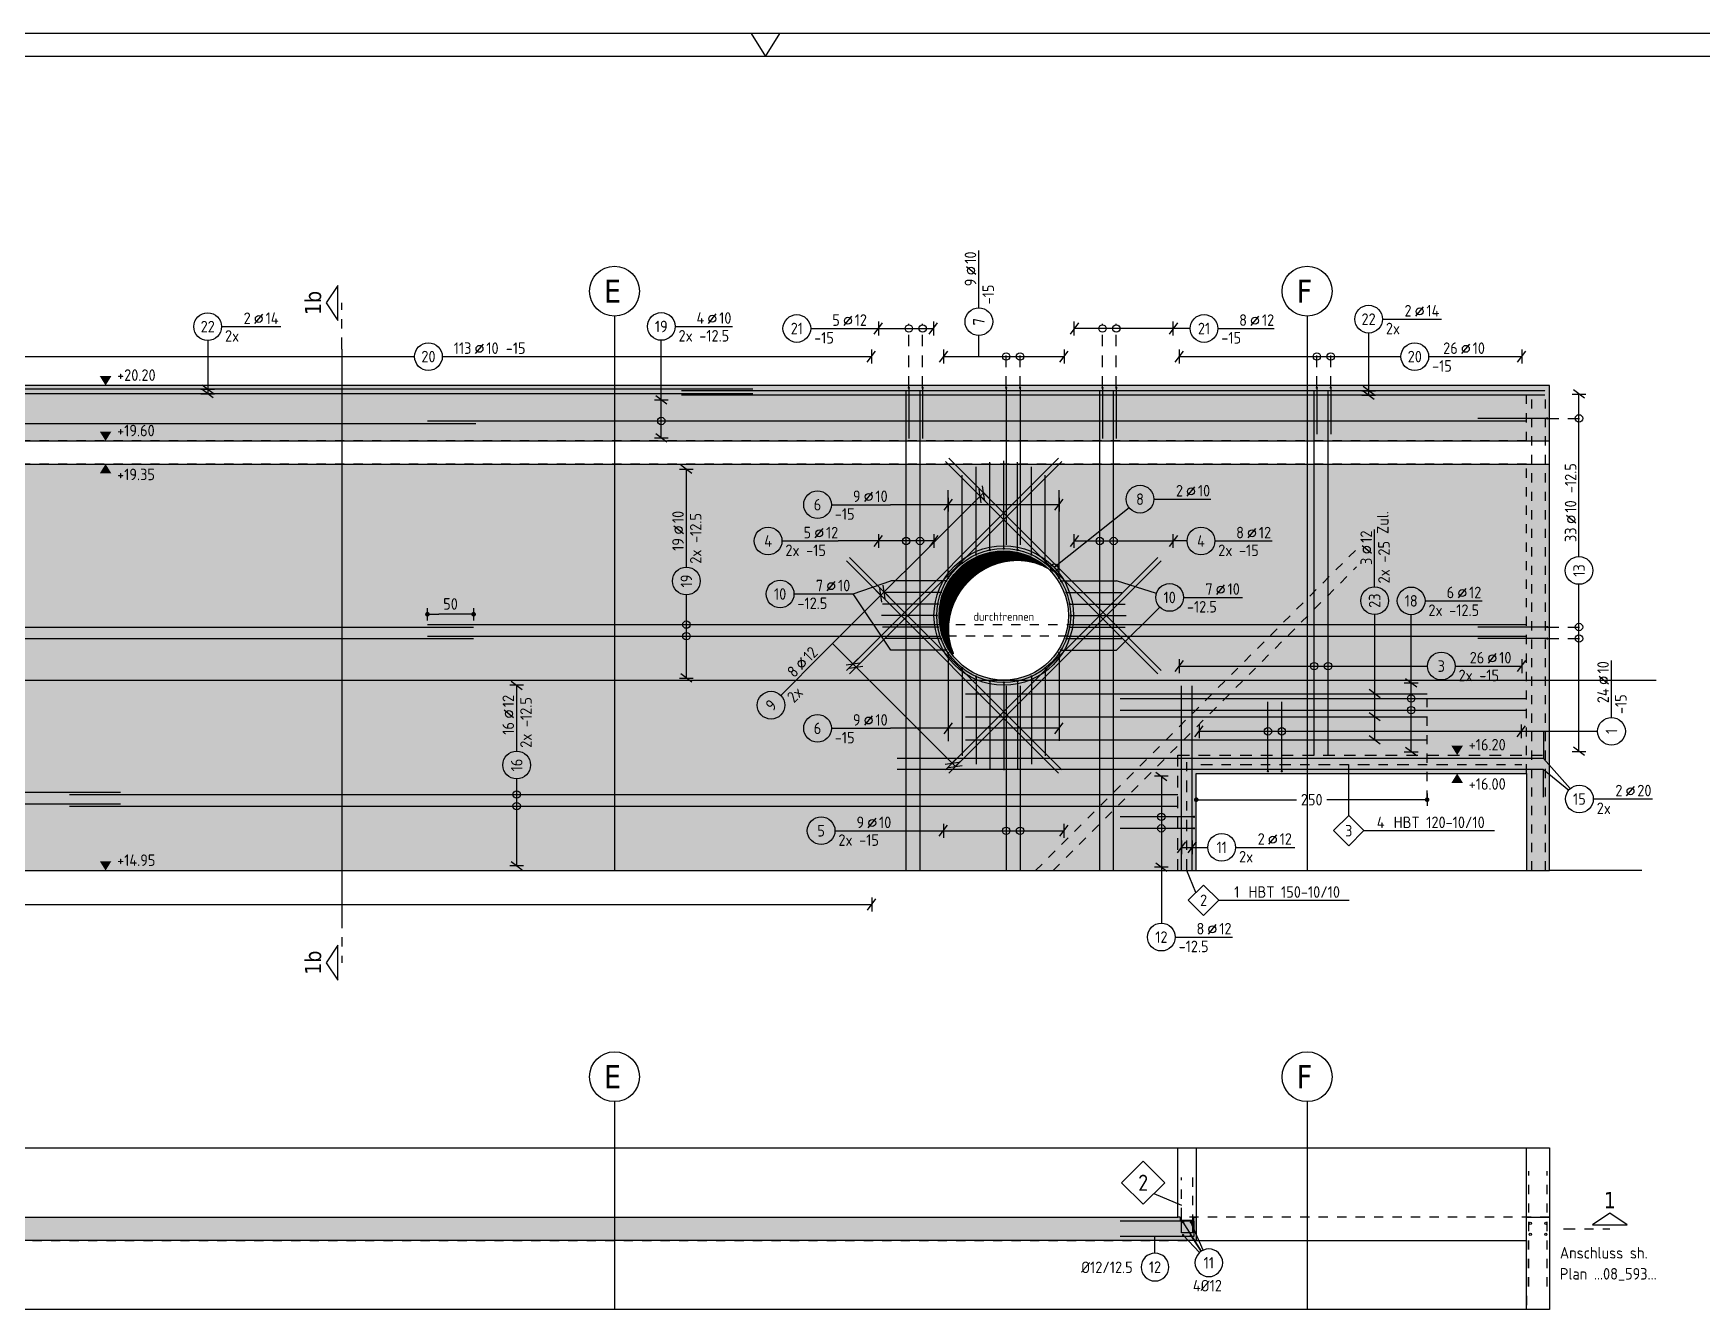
# Model space of a CAD drawing. Extents: x -10 to 76.6, y -8.8 to 49.1.
# Drawn here: x 21.8 to 39.86, y 28.24 to 42.05 of the extents above; entities that cross this region are included whole.
import ezdxf
from ezdxf.enums import TextEntityAlignment as Align

# ---------------------------------------------------------------- set-up
doc = ezdxf.new("R2010")
doc.units = 0
doc.header["$LTSCALE"] = 0.5
for name, pattern in [('AUSGEZOGEN', [1000.01, 1000, 0.01]), ('DASHDOTSMALL', [1.05, 0.5, -0.25, 0.05, -0.25]), ('DOT', [0.175, 0.05, -0.125]), ('HIDDEN2', [0.187, 0.125, -0.062]), ('PUNKT', [0.175, 0.05, -0.125]), ('STRICHPUNKT2', [0.55, 0.25, -0.125, 0.05, -0.125]), ('VERDECKT', [0.375, 0.25, -0.125])]:
    doc.linetypes.add(name, pattern=pattern)
for name, color, linetype in [('ACHSEN', 7, 'Continuous'), ('AFU', 7, 'Continuous'), ('BETON', 7, 'Continuous'), ('DRUEBER', 7, 'Continuous'), ('grau_dunkel', 7, 'Continuous'), ('grau_hell', 7, 'Continuous'), ('grau_mittel', 7, 'Continuous'), ('HBT', 7, 'Continuous'), ('HILFE', 7, 'Continuous'), ('koten', 7, 'Continuous'), ('MASSE', 7, 'Continuous'), ('OBJEKT', 7, 'Continuous'), ('RAHMEN', 7, 'Continuous'), ('RND', 7, 'Continuous'), ('SCHATTEN', 7, 'Continuous'), ('SCHNITTE', 7, 'Continuous'), ('SFP_Achsen', 7, 'Continuous'), ('TEXT', 7, 'Continuous'), ('VERDECKT', 7, 'Continuous')]:
    doc.layers.add(name, color=color, linetype=linetype)
doc.layers.add('NOPLOT', color=7, linetype='Continuous', plot=False)
doc.styles.add('helv', font='tahoma.ttf')
doc.styles.add('txt', font='isocp.shx')
doc.linetypes.add('AFU_50K', pattern='A,0.15,["/",Standard,S=0.2,R=0,X=-0.01,Y=-0.1],0.07,["/",Standard,S=0.2,R=0,X=-0.01,Y=-0.1],0.15', length=0.37)
doc.linetypes.add('AFU_50L', pattern='A,0.75,["/",Standard,S=0.2,R=0,X=-0.01,Y=-0.1],0.07,["/",Standard,S=0.2,R=0,X=-0.01,Y=-0.1],0.75', length=1.57)
doc.dimstyles.new('DOT_I', dxfattribs={"dimscale": 0.5, "dimtxt": 0.25, "dimasz": 0.25, "dimexe": 0.1, "dimexo": 0.3, "dimgap": 0.1, "dimtad": 1, "dimdec": 3, "dimzin": 3, "dimtxsty": 'txt', "dimblk": 'DOT', "dimblk1": 'DOT', "dimblk2": 'DOT', "dimsah": 1, "dimcen": 0.1, "dimse1": 1, "dimse2": 1, "dimazin": 0, "dimtfac": 1, "dimtdec": 4, "dimtix": 1, "dimtmove": 2, "dimatfit": 3, "dimfxl": 0, "dimtvp": 1, "dimtolj": 1, "dimtzin": 0, "dimarcsym": 0})

# ---------------------------------------------------------------- blocks, each defined once
blk = doc.blocks.new('DINA0')
at = {"layer": 'RAHMEN'}
blk.add_line((118.9, 84.1), (0, 84.1), dxfattribs=at)
at = {"layer": 'RAHMEN', "color": 7, "linetype": 'Continuous'}
for p, q in [((59.14, 84.1), (59.45, 83.6)), ((59.45, 83.6), (59.76, 84.1))]:
    blk.add_line(p, q, dxfattribs=at)
at = {"layer": 'RAHMEN', "color": 5}
blk.add_line((118.4, 83.6), (2, 83.6), dxfattribs=at)
blk = doc.blocks.new('okrd_o')
at = {"layer": 'koten', "color": 7, "linetype": 'Continuous'}
blk.add_solid([(-0.125, 0.202), (0.125, 0.202), (0, 0)], dxfattribs=at)
at = {"layer": 'koten', "style": 'txt'}
blk.add_attdef('OKRD', (0.25, 0.1), '', height=0.25, dxfattribs=at)
blk = doc.blocks.new('okrd_u')
at = {"layer": 'koten', "color": 7, "linetype": 'Continuous'}
blk.add_solid([(-0.125, -0.202), (0.125, -0.202), (0, 0)], dxfattribs=at)
at = {"layer": 'koten', "style": 'txt'}
blk.add_attdef('OKRD', (0.25, -0.35), '', height=0.25, dxfattribs=at)
blk = doc.blocks.new('SCHN-2')
at = {"layer": 'SCHNITTE', "color": 6, "linetype": 'Continuous'}
blk.add_lwpolyline([(0.378, 0.088), (0, 0.34), (-0.378, 0.088)], close=True, dxfattribs=at)
at = {"layer": 'SCHNITTE', "color": 1, "linetype": 'DASHDOTSMALL', "style": 'helv'}
blk.add_attdef('SCHN-2', text='', height=0.35, dxfattribs=at).set_placement((0, 0.45), align=Align.CENTER)
blk = doc.blocks.new('HBT_LEI')
at = {"layer": 'HBT', "color": 7, "linetype": 'Continuous'}
blk.add_lwpolyline([(-0.33, 0), (0, 0.33), (0.33, 0), (0, -0.33)], close=True, dxfattribs=at)
at = {"layer": 'HBT', "color": 7, "linetype": 'Continuous', "style": 'txt'}
blk.add_attdef('POSH', text='', height=0.25, dxfattribs=at).set_placement((0, -0.126), align=Align.CENTER)
blk.add_attdef('STKH', text='', height=0.25, dxfattribs=at).set_placement((0.776, 0.055), align=Align.RIGHT)
at = {"layer": 'HBT', "style": 'txt'}
for tag, p in [('ARTH', (0.973, 0.055)), ('TEXTH', (0.415, -0.309))]:
    blk.add_attdef(tag, p, '', height=0.25, dxfattribs=at)
blk = doc.blocks.new('RND_LEI')
at = {"layer": 'RND', "color": 7, "linetype": 'Continuous'}
blk.add_line((1.022, 0.066), (1.19, 0.27), dxfattribs=at)
for centre, radius in [((0, 0), 0.3), ((1.106, 0.168), 0.075)]:
    blk.add_circle(centre, radius, dxfattribs=at)
at = {"layer": 'RND', "color": 7, "linetype": 'Continuous', "style": 'txt'}
blk.add_attdef('POSL', text='', height=0.25, dxfattribs=at).set_placement((0, 0), align=Align.MIDDLE)
blk.add_attdef('ANZ', text='', height=0.25, dxfattribs=at).set_placement((0.931, 0.057), align=Align.RIGHT)
for tag, p in [('DUM', (1.253, 0.057)), ('ABSTD', (1.674, 0.057)), ('POSTXT', (0.374, -0.327))]:
    blk.add_attdef(tag, p, '', height=0.25, dxfattribs=at)
blk = doc.blocks.new('lei_gre')
at = {"layer": 'RND', "color": 7, "linetype": 'Continuous'}
for p, q in [((-0.09, -0.12), (0.09, 0.12)), ((0, 0.15), (0, -0.15))]:
    blk.add_line(p, q, dxfattribs=at)
blk = doc.blocks.new('RND_HIN')
at = {"layer": 'RND', "color": 7, "linetype": 'Continuous'}
blk.add_circle((0, 0), 0.3, dxfattribs=at)
at = {"layer": 'RND', "color": 7, "linetype": 'Continuous', "style": 'txt'}
blk.add_attdef('POSI', text='', height=0.25, dxfattribs=at).set_placement((0, 0), align=Align.MIDDLE)
blk = doc.blocks.new('DOT')
at = {"layer": 'MASSE', "color": 7, "linetype": 'Continuous'}
for p, q in [((0, 0), (-1, 0)), ((0, 0.54), (0, -0.54))]:
    blk.add_line(p, q, dxfattribs=at)
at = {"layer": 'MASSE', "color": 7, "linetype": 'Continuous', "const_width": 0.2}
blk.add_lwpolyline([(-0.1, 0, 1), (0.1, 0, 1)], format="xyb", close=True, dxfattribs=at)
blk = doc.blocks.new('*D35')
at = {"layer": 'Defpoints', "color": 0, "linetype": 'AUSGEZOGEN', "transparency": 16777216}
for p in [(26.064, 35.763), (26.064, 35.763), (26.564, 35.763)]:
    blk.add_point(p, dxfattribs=at)
at = {"layer": 'MASSE', "color": 0, "linetype": 'AUSGEZOGEN', "lineweight": -2, "transparency": 16777216}
blk.add_line((26.439, 35.763), (26.189, 35.763), dxfattribs=at)
at = {"layer": 'MASSE', "color": 0, "linetype": 'AUSGEZOGEN', "lineweight": -2, "transparency": 16777216, "xscale": 0.125, "yscale": 0.125, "zscale": 0.125, "rotation": 180}
blk.add_blockref('DOT', (26.064, 35.763), dxfattribs=at)
at = {"layer": 'MASSE', "color": 0, "linetype": 'AUSGEZOGEN', "lineweight": -2, "transparency": 16777216, "xscale": 0.125, "yscale": 0.125, "zscale": 0.125}
blk.add_blockref('DOT', (26.564, 35.763), dxfattribs=at)
at = {"layer": 'MASSE', "color": 0, "linetype": 'AUSGEZOGEN', "transparency": 16777216, "insert": (26.314, 35.875), "char_height": 0.125, "attachment_point": 5, "style": 'txt'}
blk.add_mtext('\\A1;50', dxfattribs=at)
blk = doc.blocks.new('*D40')
at = {"layer": 'Defpoints', "color": 0, "linetype": 'AUSGEZOGEN', "transparency": 16777216}
for p in [(34.389, 33.756), (34.389, 33.756), (36.889, 33.756)]:
    blk.add_point(p, dxfattribs=at)
at = {"layer": 'MASSE', "color": 0, "linetype": 'AUSGEZOGEN', "lineweight": -2, "transparency": 16777216}
for p, q in [((34.514, 33.756), (35.475, 33.756)), ((36.764, 33.756), (35.803, 33.756))]:
    blk.add_line(p, q, dxfattribs=at)
at = {"layer": 'MASSE', "color": 0, "linetype": 'AUSGEZOGEN', "lineweight": -2, "transparency": 16777216, "xscale": 0.125, "yscale": 0.125, "zscale": 0.125, "rotation": 180}
blk.add_blockref('DOT', (34.389, 33.756), dxfattribs=at)
at = {"layer": 'MASSE', "color": 0, "linetype": 'AUSGEZOGEN', "lineweight": -2, "transparency": 16777216, "xscale": 0.125, "yscale": 0.125, "zscale": 0.125}
blk.add_blockref('DOT', (36.889, 33.756), dxfattribs=at)
at = {"layer": 'MASSE', "color": 0, "linetype": 'AUSGEZOGEN', "transparency": 16777216, "insert": (35.639, 33.756), "char_height": 0.125, "attachment_point": 5, "style": 'txt'}
blk.add_mtext('\\A1;250', dxfattribs=at)

msp = doc.modelspace()

# ---------------------------------------------------------------- hatches: boundary and pattern name
at = {"layer": 'grau_dunkel'}
h = msp.add_hatch(color=21, dxfattribs=at)
h.paths.add_polyline_path([(34.189, 34.239), (34.189, 32.989), (34.389, 32.989), (34.389, 34.039), (36.889, 34.039), (36.889, 34.239)])
h.paths.add_polyline_path([(38.214, 34.239), (37.964, 34.239), (37.964, 34.039), (37.964, 32.989), (38.214, 32.989)])
h.paths.add_polyline_path([(38.214, 37.389), (37.964, 37.389), (37.964, 34.239), (38.214, 34.239)])
h.paths.add_polyline_path([(37.964, 37.639), (38.214, 37.639), (38.214, 38.239), (37.964, 38.239)])
h.paths.add_polyline_path([(6.964, 37.389), (6.714, 37.389), (6.714, 34.239), (6.964, 34.239)])
h.paths.add_polyline_path([(8.039, 34.039), (8.039, 34.239), (6.964, 34.239), (6.964, 34.039)])
h.paths.add_polyline_path([(6.964, 34.039), (6.964, 34.239), (6.714, 34.239), (6.714, 34.039), (6.714, 32.989), (6.964, 32.989)])
h.paths.add_polyline_path([(6.714, 34.039), (6.714, 34.239), (3.289, 34.239), (3.289, 34.039)])
h.paths.add_polyline_path([(10.539, 34.039), (10.539, 32.989), (10.739, 32.989), (10.739, 34.239), (8.039, 34.239), (8.039, 34.039)])
h.paths.add_polyline_path([(3.289, 34.239), (3.224, 34.239), (3.224, 34.039), (3.289, 34.039)])
h.paths.add_polyline_path([(3.224, 34.239), (3.289, 34.239), (3.289, 34.979), (3.224, 34.979)])
h.paths.add_polyline_path([(3.224, 34.979), (3.064, 34.979), (3.064, 32.989), (3.224, 32.989), (3.224, 34.039)])
h.paths.add_polyline_path([(3.224, 37.389), (3.064, 37.389), (3.064, 34.979), (3.224, 34.979)])
h.paths.add_polyline_path([(3.289, 37.389), (3.224, 37.389), (3.224, 34.979), (3.289, 34.979)])
h.paths.add_polyline_path([(2.989, 37.639), (3.189, 37.639), (3.189, 38.239), (2.989, 38.239)])
h.paths.add_polyline_path([(36.889, 34.239), (36.889, 34.039), (37.964, 34.039), (37.964, 34.239)])
at = {"layer": 'grau_hell'}
h = msp.add_hatch(color=9, dxfattribs=at)
h.paths.add_polyline_path([(6.964, 37.389), (6.964, 34.239), (10.739, 34.239), (10.739, 32.989), (34.189, 32.989), (34.189, 34.239), (37.964, 34.239), (37.964, 37.389)])
h.paths.add_polyline_path([(13.324, 35.749, 1), (11.924, 35.749, 1)], flags=16)
h.paths.add_polyline_path([(33.004, 35.749, 1), (31.604, 35.749, 1)], flags=16)
h.paths.add_polyline_path([(6.714, 34.239), (6.714, 37.389), (3.289, 37.389), (3.289, 34.239)])
h.paths.add_polyline_path([(37.964, 37.639), (37.964, 38.239), (3.189, 38.239), (3.189, 37.639)])
at = {"layer": 'grau_mittel'}
h = msp.add_hatch(color=61, dxfattribs=at)
h.paths.add_polyline_path([(6.932, 29.017), (6.932, 28.987), (6.964, 28.987), (6.964, 29.237), (6.932, 29.237), (6.932, 29.207), (6.746, 29.207), (6.746, 29.237), (6.714, 29.237), (6.714, 28.987), (6.746, 28.987), (6.746, 29.017)])
h.paths.add_polyline_path([(34.364, 29.237), (34.364, 29.207), (34.214, 29.207), (34.214, 29.237), (10.714, 29.237), (10.714, 29.207), (10.564, 29.207), (10.564, 29.237), (10.539, 29.237), (10.539, 28.987), (34.389, 28.987), (34.389, 29.237)])

# ---------------------------------------------------------------- linework, layer by layer
at = {"layer": 'ACHSEN', "color": 140, "linetype": 'AUSGEZOGEN'}
for p, q in [((28.089, 38.989), (28.089, 32.989)), ((35.589, 38.989), (35.589, 32.989)), ((28.089, 30.487), (28.089, 28.237)), ((35.589, 30.487), (35.589, 28.237))]:
    msp.add_line(p, q, dxfattribs=at)
at = {"layer": 'AFU', "color": 8, "linetype": 'AFU_50L'}
for p, q in [((2.989, 37.639), (38.214, 37.639)), ((3.064, 37.389), (38.214, 37.389)), ((10.539, 32.989), (34.389, 32.989))]:
    msp.add_line(p, q, dxfattribs=at)
at = {"layer": 'AFU', "color": 8, "linetype": 'AFU_50K'}
for p, q in [((37.964, 32.989), (38.214, 32.989)), ((37.964, 29.237), (38.214, 29.237))]:
    msp.add_line(p, q, dxfattribs=at)
at = {"layer": 'BETON', "color": 6, "linetype": 'AUSGEZOGEN'}
for p, q in [((38.214, 38.239), (2.989, 38.239)), ((38.214, 32.989), (38.214, 38.239)), ((34.389, 32.989), (34.389, 34.039)), ((34.389, 34.039), (37.964, 34.039)), ((37.964, 34.039), (37.964, 32.989)), ((34.389, 32.989), (37.964, 32.989)), ((39.214, 32.989), (38.214, 32.989))]:
    msp.add_line(p, q, dxfattribs=at)
at = {"layer": 'BETON', "color": 6, "linetype": 'AUSGEZOGEN', "lineweight": -2}
for points in [[(34.389, 29.987), (34.389, 28.987), (10.539, 28.987), (10.539, 29.987)], [(10.739, 29.987), (10.739, 29.237), (34.189, 29.237), (34.189, 29.987)], [(37.964, 28.237), (37.964, 29.987)], [(38.214, 29.987), (38.214, 28.237)]]:
    msp.add_lwpolyline(points, dxfattribs=at)
at = {"layer": 'BETON', "color": 6, "linetype": 'AUSGEZOGEN'}
msp.add_circle((32.304, 35.749), 0.7, dxfattribs=at)
at = {"layer": 'DRUEBER', "color": 7, "linetype": 'DOT'}
msp.add_line((37.964, 37.639), (37.964, 38.239), dxfattribs=at)
at = {"layer": 'DRUEBER', "color": 7, "linetype": 'PUNKT'}
for p, q in [((37.964, 37.639), (3.189, 37.639)), ((37.964, 37.389), (6.964, 37.389)), ((37.964, 34.039), (37.964, 37.389))]:
    msp.add_line(p, q, dxfattribs=at)
at = {"layer": 'DRUEBER', "color": 7, "linetype": 'HIDDEN2'}
msp.add_line((38.214, 29.237), (34.189, 29.237), dxfattribs=at)
at = {"layer": 'DRUEBER', "color": 102, "linetype": 'PUNKT', "lineweight": -2}
msp.add_lwpolyline([(3.189, 28.987), (37.964, 28.987), (37.964, 28.237)], dxfattribs=at)
at = {"layer": 'HBT', "color": 6, "linetype": 'STRICHPUNKT2'}
for p, q in [((34.288, 32.989), (34.288, 34.239)), ((34.439, 34.138), (37.914, 34.138))]:
    msp.add_line(p, q, dxfattribs=at)
at = {"layer": 'HBT', "color": 7, "linetype": 'AUSGEZOGEN'}
for p, q in [((36.04, 33.586), (36.04, 34.138)), ((36.205, 33.421), (37.618, 33.421)), ((34.386, 32.75), (34.288, 32.989)), ((34.633, 32.667), (36.046, 32.667))]:
    msp.add_line(p, q, dxfattribs=at)
at = {"layer": 'HBT', "color": 102, "linetype": 'AUSGEZOGEN'}
for p, q in [((34.214, 29.237), (34.189, 29.237)), ((34.364, 29.237), (34.389, 29.237))]:
    msp.add_line(p, q, dxfattribs=at)
at = {"layer": 'HBT', "color": 1, "linetype": 'Continuous'}
msp.add_lwpolyline([(34.048, 29.611), (33.815, 29.844), (33.581, 29.611), (33.815, 29.378)], close=True, dxfattribs=at)
at = {"layer": 'HBT', "color": 1, "linetype": 'HIDDEN2'}
for points in [[(34.23, 29.207), (34.23, 29.237), (34.23, 29.667)], [(34.348, 29.667), (34.348, 29.237), (34.348, 29.207)]]:
    msp.add_lwpolyline(points, dxfattribs=at)
at = {"layer": 'HBT', "color": 102, "linetype": 'AUSGEZOGEN'}
msp.add_lwpolyline([(34.214, 29.237), (34.214, 29.207), (34.364, 29.207), (34.364, 29.237)], dxfattribs=at)
at = {"layer": 'HBT', "color": 1, "linetype": 'AUSGEZOGEN'}
msp.add_lwpolyline([(34.348, 29.207), (34.348, 29.067), (34.23, 29.067), (34.23, 29.207)], dxfattribs=at)
at = {"layer": 'HILFE', "color": 102, "linetype": 'DOT'}
msp.add_line((36.889, 33.756), (36.889, 34.903), dxfattribs=at)
at = {"layer": 'HILFE', "color": 102, "linetype": 'AUSGEZOGEN'}
msp.add_line((33.931, 29.494), (34.23, 29.367), dxfattribs=at)
at = {"layer": 'NOPLOT', "color": 191, "linetype": 'AUSGEZOGEN'}
for p, q in [((25.138, 38.632), (25.138, 32.492)), ((1.704, 35.049), (39.37, 35.049)), ((2.989, 29.987), (38.214, 29.987)), ((38.214, 28.237), (2.989, 28.237))]:
    msp.add_line(p, q, dxfattribs=at)
at = {"layer": 'NOPLOT', "color": 191, "linetype": 'Continuous'}
msp.add_circle((32.304, 35.749), 0.725, dxfattribs=at)
at = {"layer": 'OBJEKT', "color": 7, "linetype": 'AUSGEZOGEN'}
msp.add_line((34.389, 28.987), (37.964, 28.987), dxfattribs=at)
at = {"layer": 'RND', "color": 7, "linetype": 'AUSGEZOGEN'}
for p, q in [((32.035, 39.08), (32.035, 39.699)), ((23.835, 38.876), (24.475, 38.876)), ((28.746, 38.878), (29.369, 38.878)), ((30.214, 38.856), (30.841, 38.856)), ((30.841, 38.856), (30.948, 38.856)), ((30.948, 38.856), (31.543, 38.856)), ((34.14, 38.856), (33.068, 38.856)), ((34.323, 38.856), (34.14, 38.856)), ((34.623, 38.856), (35.232, 38.856)), ((36.405, 38.957), (37.045, 38.957)), ((28.596, 38.083), (28.596, 38.728)), ((32.035, 38.552), (32.035, 38.78)), ((14.06, 38.552), (25.925, 38.552)), ((26.225, 38.552), (30.872, 38.552)), ((31.653, 38.552), (32.957, 38.552)), ((34.205, 38.552), (36.605, 38.552)), ((36.905, 38.552), (37.914, 38.552)), ((38.533, 36.387), (38.533, 38.146)), ((28.596, 37.671), (28.596, 38.083)), ((28.868, 36.273), (28.868, 37.332)), ((30.438, 36.949), (31.078, 36.949)), ((33.93, 37.009), (34.547, 37.009)), ((36.32, 36.06), (36.32, 36.682)), ((29.903, 36.556), (30.513, 36.556)), ((30.948, 36.556), (30.513, 36.556)), ((31.548, 36.556), (30.948, 36.556)), ((33.068, 36.556), (34.14, 36.556)), ((34.29, 36.556), (34.14, 36.556)), ((34.59, 36.556), (35.211, 36.556)), ((28.868, 35.073), (28.868, 35.973)), ((30.033, 35.983), (30.673, 35.983)), ((38.533, 34.279), (38.533, 36.087)), ((34.251, 35.945), (34.891, 35.945)), ((36.866, 35.908), (37.485, 35.908)), ((36.716, 35.02), (36.716, 35.758)), ((29.891, 34.885), (30.343, 35.337)), ((38.885, 34.646), (38.885, 35.263)), ((34.205, 35.202), (36.892, 35.202)), ((37.192, 35.202), (37.913, 35.202)), ((27.03, 34.995), (27.03, 34.281)), ((36.716, 34.275), (36.716, 35.02)), ((30.438, 34.529), (31.078, 34.529)), ((34.419, 34.496), (37.908, 34.496)), ((37.908, 34.496), (38.735, 34.496)), ((27.03, 33.981), (27.03, 33.041)), ((34.011, 34.009), (34.011, 33.026)), ((38.688, 33.764), (39.328, 33.764)), ((30.477, 33.42), (31.105, 33.42)), ((31.105, 33.42), (31.651, 33.42)), ((31.651, 33.42), (32.956, 33.42)), ((34.815, 33.24), (35.455, 33.24)), ((34.011, 33.026), (34.011, 32.419)), ((20.554, 32.622), (30.875, 32.622)), ((34.161, 32.269), (34.781, 32.269))]:
    msp.add_line(p, q, dxfattribs=at)
at = {"layer": 'RND', "color": 102, "linetype": 'VERDECKT'}
for p, q in [((31.276, 38.214), (31.276, 38.906)), ((31.426, 38.214), (31.426, 38.906)), ((33.373, 38.214), (33.373, 38.906)), ((33.523, 38.214), (33.523, 38.906)), ((32.331, 38.214), (32.331, 38.602)), ((32.481, 38.214), (32.481, 38.602)), ((35.695, 38.214), (35.695, 38.602)), ((35.845, 38.214), (35.845, 38.602)), ((38.189, 37.883), (38.583, 37.883)), ((38.189, 35.625), (38.583, 35.625)), ((38.189, 35.5), (38.583, 35.5))]:
    msp.add_line(p, q, dxfattribs=at)
at = {"layer": 'RND', "color": 102, "linetype": 'AUSGEZOGEN'}
for p, q in [((23.685, 38.726), (23.685, 38.149)), ((36.255, 38.807), (36.255, 38.133)), ((30.343, 35.337), (32.085, 37.079)), ((32.904, 36.949), (31.078, 36.949)), ((33.663, 36.916), (32.852, 36.268)), ((30.673, 35.983), (31.083, 36.124)), ((31.083, 35.374), (30.673, 35.983)), ((33.958, 35.989), (33.524, 36.124)), ((33.994, 35.839), (33.524, 35.374)), ((36.32, 35.76), (36.32, 34.403)), ((30.451, 35.445), (31.781, 34.116)), ((32.904, 34.529), (31.078, 34.529)), ((38.439, 33.876), (38.149, 34.201)), ((38.149, 34.082), (38.422, 33.859)), ((34.23, 33.24), (34.515, 33.24)), ((34.444, 28.871), (34.246, 29.183)), ((34.464, 28.881), (34.331, 29.183)), ((33.942, 28.847), (33.942, 29.027)), ((34.423, 28.854), (34.246, 29.043)), ((34.443, 28.87), (34.331, 29.043))]:
    msp.add_line(p, q, dxfattribs=at)
at = {"layer": 'RND', "color": 1, "linetype": 'AUSGEZOGEN'}
for points in [[(29.589, 38.199), (20.239, 38.199)], [(29.589, 38.149), (20.239, 38.149)], [(38.164, 38.183), (28.814, 38.183)], [(38.164, 38.133), (28.814, 38.133)], [(31.248, 32.989), (31.248, 38.189)], [(31.276, 38.214), (31.276, 37.664)], [(31.398, 32.989), (31.398, 38.189)], [(31.426, 38.214), (31.426, 37.664)], [(32.331, 38.214), (32.331, 36.514)], [(32.481, 38.214), (32.481, 36.514)], [(33.344, 32.989), (33.344, 38.189)], [(33.373, 38.214), (33.373, 37.664)], [(33.494, 32.989), (33.494, 38.189)], [(33.523, 38.214), (33.523, 37.664)], [(35.666, 34.239), (35.666, 38.189)], [(35.695, 38.214), (35.695, 37.714)], [(35.816, 34.239), (35.816, 38.189)], [(35.845, 38.214), (35.845, 37.714)], [(14.689, 37.828), (26.589, 37.828)], [(26.064, 37.855), (37.964, 37.855)], [(38.189, 37.883), (37.439, 37.883)], [(30.6, 35.155), (32.898, 37.453)], [(30.635, 35.12), (32.933, 37.418)], [(31.675, 37.418), (33.973, 35.12)], [(31.71, 37.453), (34.008, 35.155)], [(32.154, 36.458), (32.154, 37.408)], [(32.305, 36.474), (32.305, 37.424)], [(32.454, 36.458), (32.454, 37.408)], [(31.854, 36.318), (31.854, 37.268)], [(32.004, 36.409), (32.004, 37.359)], [(32.604, 36.409), (32.604, 37.359)], [(32.754, 36.317), (32.754, 37.267)], [(31.704, 36.157), (31.704, 37.107)], [(32.904, 36.155), (32.904, 37.105)], [(30.6, 36.343), (32.898, 34.045)], [(30.635, 36.378), (32.933, 34.08)], [(31.675, 34.08), (33.973, 36.378)], [(31.71, 34.045), (34.008, 36.343)], [(31.623, 35.999), (31.023, 35.999)], [(31.683, 36.124), (31.083, 36.124)], [(32.924, 36.124), (33.524, 36.124)], [(32.984, 35.999), (33.584, 35.999)], [(31.59, 35.874), (30.99, 35.874)], [(33.018, 35.874), (33.618, 35.874)], [(14.664, 35.624), (26.564, 35.624)], [(26.064, 35.651), (31.586, 35.651)], [(31.579, 35.749), (30.979, 35.749)], [(31.59, 35.624), (30.99, 35.624)], [(33.018, 35.624), (33.618, 35.624)], [(33.022, 35.651), (37.964, 35.651)], [(33.029, 35.749), (33.629, 35.749)], [(38.189, 35.625), (37.439, 35.625)], [(14.664, 35.499), (26.564, 35.499)], [(26.064, 35.526), (31.614, 35.526)], [(31.623, 35.499), (31.023, 35.499)], [(32.984, 35.499), (33.584, 35.499)], [(32.994, 35.526), (37.964, 35.526)], [(38.189, 35.5), (37.439, 35.5)], [(31.683, 35.374), (31.083, 35.374)], [(31.704, 35.341), (31.704, 34.391)], [(32.904, 35.343), (32.904, 34.393)], [(32.924, 35.374), (33.524, 35.374)], [(31.854, 35.18), (31.854, 34.23)], [(32.004, 35.089), (32.004, 34.139)], [(32.604, 35.089), (32.604, 34.139)], [(32.754, 35.181), (32.754, 34.231)], [(31.889, 34.903), (36.889, 34.903)], [(32.154, 35.04), (32.154, 34.09)], [(32.305, 35.024), (32.305, 34.074)], [(32.331, 34.989), (32.331, 32.989)], [(32.454, 35.04), (32.454, 34.09)], [(32.481, 34.989), (32.481, 32.989)], [(34.23, 32.989), (34.23, 34.989)], [(34.345, 32.989), (34.345, 34.989)], [(33.564, 34.851), (37.964, 34.851)], [(33.564, 34.726), (37.964, 34.726)], [(35.165, 34.064), (35.165, 34.814)], [(35.315, 34.064), (35.315, 34.814)], [(31.889, 34.653), (36.889, 34.653)], [(38.149, 34.501), (38.149, 34.201), (31.149, 34.201)], [(31.889, 34.403), (36.889, 34.403)], [(38.149, 33.782), (38.149, 34.082), (31.149, 34.082)], [(10.739, 33.838), (22.739, 33.838)], [(22.189, 33.812), (34.189, 33.812)], [(10.739, 33.713), (22.739, 33.713)], [(22.189, 33.687), (34.189, 33.687)], [(34.364, 33.571), (33.564, 33.571)], [(34.364, 33.446), (33.564, 33.446)], [(33.564, 29.197), (34.364, 29.197), (34.364, 29.027), (33.564, 29.027)]]:
    msp.add_lwpolyline(points, dxfattribs=at)
at = {"layer": 'RND', "color": 7, "linetype": 'AUSGEZOGEN', "const_width": 0.0125}
for points in [[(31.276, 38.22, 1), (31.276, 38.208, 1)], [(31.426, 38.22, 1), (31.426, 38.208, 1)], [(32.331, 38.22, 1), (32.331, 38.208, 1)], [(32.481, 38.22, 1), (32.481, 38.208, 1)], [(33.373, 38.22, 1), (33.373, 38.208, 1)], [(33.523, 38.22, 1), (33.523, 38.208, 1)], [(35.695, 38.22, 1), (35.695, 38.208, 1)], [(35.845, 38.22, 1), (35.845, 38.208, 1)], [(38.189, 37.89, -1), (38.189, 37.877, -1)], [(31.854, 36.312, -1), (31.854, 36.324, -1)], [(32.004, 36.403, -1), (32.004, 36.416, -1)], [(32.154, 36.452, -1), (32.154, 36.465, -1)], [(32.305, 36.468, -1), (32.305, 36.48, -1)], [(32.454, 36.452, -1), (32.454, 36.465, -1)], [(32.604, 36.403, -1), (32.604, 36.415, -1)], [(32.754, 36.311, -1), (32.754, 36.323, -1)], [(31.683, 36.118, 1), (31.683, 36.13, 1)], [(31.704, 36.15, -1), (31.704, 36.163, -1)], [(32.904, 36.149, -1), (32.904, 36.162, -1)], [(32.924, 36.118, -1), (32.924, 36.13, -1)], [(31.623, 35.993, 1), (31.623, 36.005, 1)], [(32.984, 35.993, -1), (32.984, 36.005, -1)], [(31.59, 35.868, 1), (31.59, 35.88, 1)], [(33.018, 35.868, -1), (33.018, 35.88, -1)], [(31.579, 35.743, 1), (31.579, 35.755, 1)], [(31.59, 35.63, -1), (31.59, 35.618, -1)], [(33.018, 35.63, 1), (33.018, 35.618, 1)], [(33.029, 35.743, -1), (33.029, 35.755, -1)], [(38.189, 35.631, -1), (38.189, 35.619, -1)], [(31.623, 35.505, -1), (31.623, 35.493, -1)], [(32.984, 35.505, 1), (32.984, 35.493, 1)], [(38.189, 35.506, -1), (38.189, 35.494, -1)], [(31.683, 35.38, -1), (31.683, 35.368, -1)], [(31.704, 35.348, 1), (31.704, 35.335, 1)], [(32.904, 35.349, 1), (32.904, 35.337, 1)], [(32.924, 35.38, 1), (32.924, 35.368, 1)], [(31.854, 35.187, 1), (31.854, 35.174, 1)], [(32.004, 35.095, 1), (32.004, 35.083, 1)], [(32.154, 35.046, 1), (32.154, 35.033, 1)], [(32.454, 35.046, 1), (32.454, 35.034, 1)], [(32.604, 35.096, 1), (32.604, 35.083, 1)], [(32.754, 35.187, 1), (32.754, 35.175, 1)], [(32.305, 35.03, 1), (32.305, 35.018, 1)], [(35.165, 34.07, 1), (35.165, 34.058, 1)], [(35.315, 34.07, 1), (35.315, 34.058, 1)], [(34.364, 33.577, -1), (34.364, 33.565, -1)], [(34.364, 33.452, -1), (34.364, 33.44, -1)], [(34.253, 29.183, -1), (34.24, 29.183, -1)], [(34.337, 29.183, -1), (34.325, 29.183, -1)], [(34.253, 29.043, -1), (34.24, 29.043, -1)], [(34.337, 29.043, -1), (34.325, 29.043, -1)]]:
    msp.add_lwpolyline(points, format="xyb", close=True, dxfattribs=at)
at = {"layer": 'RND', "color": 1, "linetype": 'HIDDEN2'}
for points in [[(38.023, 32.989), (38.023, 38.189)], [(38.172, 32.989), (38.172, 38.189)], [(32.648, 32.989), (36.124, 36.466)], [(32.839, 32.989), (36.124, 36.275)], [(37.989, 28.487), (37.989, 29.737)], [(38.189, 28.487), (38.189, 29.737)]]:
    msp.add_lwpolyline(points, dxfattribs=at)
at = {"layer": 'RND', "color": 1, "linetype": 'DOT'}
for points in [[(31.586, 35.651), (33.022, 35.651)], [(32.994, 35.526), (31.614, 35.526)]]:
    msp.add_lwpolyline(points, dxfattribs=at)
at = {"layer": 'RND', "color": 7, "linetype": 'AUSGEZOGEN'}
for centre, radius in [((31.276, 38.856), 0.04), ((31.426, 38.856), 0.04), ((33.373, 38.856), 0.04), ((33.523, 38.856), 0.04), ((32.331, 38.552), 0.04), ((32.481, 38.552), 0.04), ((35.695, 38.552), 0.04), ((35.845, 38.552), 0.04), ((28.596, 37.855), 0.04), ((38.533, 37.883), 0.04), ((31.248, 36.556), 0.04), ((31.398, 36.556), 0.04), ((33.344, 36.556), 0.04), ((33.494, 36.556), 0.04), ((32.852, 36.268), 0.04), ((28.868, 35.651), 0.04), ((38.533, 35.625), 0.04), ((28.868, 35.526), 0.04), ((38.533, 35.5), 0.04), ((35.666, 35.202), 0.04), ((35.816, 35.202), 0.04), ((36.716, 34.851), 0.04), ((36.716, 34.726), 0.04), ((35.165, 34.496), 0.04), ((35.315, 34.496), 0.04), ((27.03, 33.812), 0.04), ((27.03, 33.687), 0.04), ((34.011, 33.571), 0.04), ((32.331, 33.42), 0.04), ((32.481, 33.42), 0.04), ((34.011, 33.446), 0.04), ((38.005, 29.172), 0.0125), ((38.174, 29.172), 0.0125), ((38.005, 29.052), 0.0125), ((38.174, 29.052), 0.0125)]:
    msp.add_circle(centre, radius, dxfattribs=at)
at = {"layer": 'RND', "color": 1, "linetype": 'AUSGEZOGEN'}
msp.add_circle((32.304, 35.749), 0.755, dxfattribs=at)
at = {"layer": 'SCHATTEN', "color": 1, "linetype": 'AUSGEZOGEN'}
msp.add_lwpolyline([(32.799, 36.244, 0, 0, 0), (32.799, 36.244, 0, 0.0228, 0), (32.723, 36.295, 0.0228, 0.0453, 0), (32.643, 36.336, 0.0453, 0.067, 0), (32.559, 36.365, 0.067, 0.0875, 0), (32.474, 36.383, 0.0875, 0.107, 0), (32.388, 36.39, 0.107, 0.124, 0), (32.304, 36.387, 0.124, 0.139, 0), (32.222, 36.374, 0.139, 0.152, 0), (32.142, 36.352, 0.152, 0.162, 0), (32.067, 36.321, 0.162, 0.169, 0), (31.996, 36.282, 0.169, 0.174, 0), (31.931, 36.236, 0.174, 0.175, 0), (31.871, 36.182, 0.175, 0.174, 0), (31.817, 36.122, 0.174, 0.169, 0), (31.771, 36.057, 0.169, 0.162, 0), (31.732, 35.986, 0.162, 0.152, 0), (31.701, 35.911, 0.152, 0.139, 0), (31.679, 35.831, 0.139, 0.124, 0), (31.666, 35.749, 0.124, 0.107, 0), (31.663, 35.665, 0.107, 0.0875, 0), (31.67, 35.579, 0.0875, 0.067, 0), (31.688, 35.494, 0.067, 0.0453, 0), (31.717, 35.41, 0.0453, 0.0228, 0), (31.758, 35.33, 0.0228, 0, 0)], format="xyseb", dxfattribs=at)
at = {"layer": 'SCHNITTE', "color": 6, "linetype": 'STRICHPUNKT2'}
for p, q in [((25.138, 38.632), (25.138, 39.132)), ((25.138, 32.492), (25.138, 31.992)), ((38.367, 29.11), (38.867, 29.11))]:
    msp.add_line(p, q, dxfattribs=at)
at = {"layer": 'SFP_Achsen', "color": 7, "linetype": 'AUSGEZOGEN'}
for centre in [(28.089, 39.26), (35.589, 39.26), (28.089, 30.758), (35.589, 30.758)]:
    msp.add_circle(centre, 0.27, dxfattribs=at)
at = {"layer": 'VERDECKT', "color": 7, "linetype": 'VERDECKT'}
for p, q in [((34.189, 32.989), (34.189, 34.239)), ((34.189, 34.239), (38.214, 34.239))]:
    msp.add_line(p, q, dxfattribs=at)

# ---------------------------------------------------------------- block references
at = {"xscale": 0.5, "yscale": 0.5, "zscale": 0.5}
msp.add_blockref('DINA0', (0, 0), dxfattribs=at)
at = {"layer": 'HBT', "color": 7, "linetype": 'AUSGEZOGEN', "xscale": 0.5, "yscale": 0.5, "zscale": 0.5}
for p, values in [((36.04, 33.421), {'POSH': '3', 'STKH': '4', 'ARTH': 'HBT 120-10/10'}), ((34.468, 32.667), {'POSH': '2', 'STKH': '1', 'ARTH': 'HBT 150-10/10'})]:
    msp.add_blockref('HBT_LEI', p, dxfattribs=at).add_auto_attribs(values)
at = {"layer": 'koten', "color": 7, "linetype": 'AUSGEZOGEN', "xscale": 0.5, "yscale": 0.5, "zscale": 0.5}
for name, p, values in [('okrd_o', (22.579, 38.239), {'OKRD': '+20.20'}), ('okrd_o', (22.579, 37.639), {'OKRD': '+19.60'}), ('okrd_u', (22.579, 37.389), {'OKRD': '+19.35'}), ('okrd_o', (37.214, 34.239), {'OKRD': '+16.20'}), ('okrd_u', (37.214, 34.039), {'OKRD': '+16.00'}), ('okrd_o', (22.579, 32.989), {'OKRD': '+14.95'})]:
    msp.add_blockref(name, p, dxfattribs=at).add_auto_attribs(values)
at = {"layer": 'RND', "color": 7, "linetype": 'AUSGEZOGEN', "xscale": 0.5, "yscale": 0.5, "zscale": 0.5}
for p, rotation, values in [((32.035, 38.93), 90, {'POSL': '7', 'DUM': '10', 'ANZ': '9', 'POSTXT': '-15'}), ((38.533, 36.237), 90, {'POSL': '13', 'DUM': '10', 'ANZ': '33', 'ABSTD': '-12.5'}), ((28.868, 36.123), 90, {'POSL': '19', 'DUM': '10', 'ANZ': '19', 'POSTXT': '2x -12.5'}), ((36.32, 35.91), 90, {'POSL': '23', 'DUM': '12', 'ANZ': '3', 'POSTXT': '2x -25'}), ((29.785, 34.779), 45.00000000000103, {'POSL': '9', 'DUM': '12', 'ANZ': '8', 'POSTXT': '2x'}), ((38.885, 34.496), 90, {'POSL': '1', 'DUM': '10', 'ANZ': '24', 'POSTXT': '-15'}), ((27.03, 34.131), 90, {'POSL': '16', 'DUM': '12', 'ANZ': '16', 'POSTXT': '2x -12.5'})]:
    msp.add_blockref('RND_LEI', p, dxfattribs=dict(at, rotation=rotation)).add_auto_attribs(values)
for p, values in [((23.685, 38.876), {'POSL': '22', 'DUM': '14', 'ANZ': '2', 'POSTXT': '2x'}), ((28.596, 38.878), {'POSL': '19', 'DUM': '10', 'ANZ': '4', 'POSTXT': '2x -12.5'}), ((36.255, 38.957), {'POSL': '22', 'DUM': '14', 'ANZ': '2', 'POSTXT': '2x'}), ((30.064, 38.856), {'POSL': '21', 'DUM': '12', 'ANZ': '5', 'POSTXT': '-15 '}), ((34.473, 38.856), {'POSL': '21', 'DUM': '12', 'ANZ': '8', 'POSTXT': '-15'}), ((26.075, 38.552), {'POSL': '20', 'DUM': '10', 'ANZ': '113', 'ABSTD': '-15'}), ((36.755, 38.552), {'POSL': '20', 'DUM': '10', 'ANZ': '26', 'POSTXT': '-15'}), ((30.288, 36.949), {'POSL': '6', 'DUM': '10', 'ANZ': '9', 'POSTXT': '-15'}), ((33.78, 37.009), {'POSL': '8', 'DUM': '10', 'ANZ': '2'}), ((29.753, 36.556), {'POSL': '4', 'DUM': '12', 'ANZ': '5', 'POSTXT': '2x -15'}), ((34.44, 36.556), {'POSL': '4', 'DUM': '12', 'ANZ': '8', 'POSTXT': '2x -15'}), ((29.883, 35.983), {'POSL': '10', 'DUM': '10', 'ANZ': '7', 'POSTXT': '-12.5'}), ((34.101, 35.945), {'POSL': '10', 'DUM': '10', 'ANZ': '7', 'POSTXT': '-12.5'}), ((36.716, 35.908), {'POSL': '18', 'DUM': '12', 'ANZ': '6', 'POSTXT': '2x -12.5'}), ((37.042, 35.202), {'POSL': '3', 'DUM': '10', 'ANZ': '26', 'POSTXT': '2x -15'}), ((30.288, 34.529), {'POSL': '6', 'DUM': '10', 'ANZ': '9', 'POSTXT': '-15'}), ((38.538, 33.764), {'POSL': '15', 'DUM': '20', 'ANZ': '2', 'POSTXT': '2x'}), ((30.327, 33.42), {'POSL': '5', 'DUM': '10', 'ANZ': '9', 'POSTXT': '2x -15'}), ((34.665, 33.24), {'POSL': '11', 'DUM': '12', 'ANZ': '2', 'POSTXT': '2x'}), ((34.011, 32.269), {'POSL': '12', 'DUM': '12', 'ANZ': '8', 'POSTXT': '-12.5'})]:
    msp.add_blockref('RND_LEI', p, dxfattribs=at).add_auto_attribs(values)
for p in [(30.948, 38.856), (31.543, 38.856), (30.872, 38.552), (31.653, 38.552), (32.957, 38.552), (34.205, 38.552), (37.914, 38.552), (31.704, 36.949), (32.904, 36.949), (30.948, 36.556), (31.548, 36.556), (34.205, 35.202), (37.913, 35.202), (31.704, 34.529), (32.904, 34.529), (34.419, 34.496), (37.908, 34.496), (31.651, 33.42), (32.956, 33.42), (34.23, 33.24), (34.345, 33.24), (30.875, 32.622)]:
    msp.add_blockref('lei_gre', p, dxfattribs=at)
for p, rotation in [((33.068, 38.856), 180), ((34.14, 38.856), 180), ((23.685, 38.199), 90), ((23.685, 38.149), 90), ((28.596, 38.083), 90), ((36.255, 38.183), 90), ((36.255, 38.133), 90), ((38.533, 38.146), 90), ((28.596, 37.671), 90), ((28.868, 37.332), 90), ((32.049, 37.043), 45.00000000000103), ((32.085, 37.079), 45.00000000000103), ((33.068, 36.556), 180), ((34.14, 36.556), 180), ((30.974, 35.968), 45.00000000000103), ((31.01, 36.004), 45.00000000000103), ((30.671, 35.226), 314.9999999999998), ((30.706, 35.19), 314.999999999991), ((28.868, 35.073), 90), ((36.716, 35.02), 90), ((27.03, 34.995), 270), ((36.32, 34.903), 90), ((36.32, 34.653), 90), ((36.32, 34.403), 90), ((38.533, 34.279), 90), ((31.745, 34.151), 315.0000000000014), ((31.781, 34.116), 314.999999999932), ((36.716, 34.275), 90), ((34.011, 34.009), 270), ((27.03, 33.041), 270), ((34.011, 33.026), 270)]:
    msp.add_blockref('lei_gre', p, dxfattribs=dict(at, rotation=rotation))
at = {"layer": 'RND', "color": 7, "linetype": 'AUSGEZOGEN'}
ref = msp.add_blockref('RND_HIN', (33.942, 28.697), dxfattribs=dict(at, xscale=-0.5, yscale=0.5, zscale=0.5))
ref.add_attrib('POSI', '12', dxfattribs={"color": 7, "linetype": 'Continuous', "height": 0.125, "style": 'txt'}).set_placement((33.942, 28.697), align=Align.MIDDLE)
ref = msp.add_blockref('RND_HIN', (34.525, 28.744), dxfattribs=dict(at, xscale=-0.5, yscale=0.5, zscale=0.5))
ref.add_attrib('POSI', '11', dxfattribs={"color": 7, "linetype": 'Continuous', "height": 0.125, "style": 'txt'}).set_placement((34.525, 28.744), align=Align.MIDDLE)
at = {"layer": 'SCHNITTE', "color": 6, "linetype": 'STRICHPUNKT2', "xscale": 0.5, "yscale": 0.5, "zscale": 0.5, "rotation": 90}
for p in [(25.138, 39.132), (25.138, 31.992)]:
    msp.add_blockref('SCHN-2', p, dxfattribs=at).add_auto_attribs({'SCHN-2': '1b'})
at = {"layer": 'SCHNITTE', "color": 6, "linetype": 'STRICHPUNKT2', "xscale": 0.5, "yscale": 0.5, "zscale": 0.5}
msp.add_blockref('SCHN-2', (38.867, 29.11), dxfattribs=at).add_auto_attribs({'SCHN-2': '1'})

# ---------------------------------------------------------------- texts
at = {"layer": 'HBT', "color": 1, "linetype": 'Continuous', "style": 'txt'}
msp.add_attdef('2', text='?', height=0.175, dxfattribs=at).set_placement((33.814, 29.523), align=Align.CENTER)
at = {"layer": 'SFP_Achsen', "color": 6, "linetype": 'AUSGEZOGEN', "style": 'helv'}
for s, p in [('E', (27.975, 39.135)), ('F', (35.475, 39.135)), ('E', (27.975, 30.633)), ('F', (35.475, 30.633))]:
    msp.add_text(s, height=0.25, dxfattribs=at).set_placement(p)
at = {"layer": 'TEXT', "color": 7, "linetype": 'AUSGEZOGEN', "style": 'txt'}
msp.add_text('Zul.', height=0.125, rotation=90, dxfattribs=at).set_placement((36.471, 36.632))
at = {"layer": 'TEXT', "color": 102, "linetype": 'AUSGEZOGEN', "style": 'txt'}
msp.add_text('durchtrennen', height=0.09, dxfattribs=at).set_placement((31.977, 35.693))
at = {"layer": 'TEXT', "color": 1, "linetype": 'AUSGEZOGEN', "style": 'txt'}
for s, p in [('Anschluss sh.', (38.326, 28.79)), ('Plan ...08_593...', (38.326, 28.562))]:
    msp.add_text(s, height=0.125, dxfattribs=at).set_placement(p)
at = {"layer": 'TEXT', "color": 7, "linetype": 'AUSGEZOGEN', "style": 'txt'}
for s, p in [('%%C12/12.5', (33.142, 28.632)), ('4%%C12', (34.352, 28.434))]:
    msp.add_text(s, height=0.125, dxfattribs=at).set_placement(p)

# ---------------------------------------------------------------- dimensions: what is measured, and where the dimension line sits
at = {"layer": 'MASSE', "color": 7, "linetype": 'AUSGEZOGEN'}
dim = msp.add_linear_dim(base=(26.064, 35.763), p1=(26.564, 35.763), p2=(26.064, 35.763), dimstyle='DOT_I', override={"dimdec": 0, "dimlfac": 100}, dxfattribs=at)
dim.commit()
dim.dimension.update_dxf_attribs({"geometry": '*D35', "text_midpoint": (26.314, 35.875)})
dim = msp.add_linear_dim(base=(34.389, 33.756), p1=(36.889, 33.756), p2=(34.389, 33.756), dimstyle='DOT_I', override={"dimdec": 0, "dimlfac": 100}, dxfattribs=at)
dim.commit()
dim.dimension.update_dxf_attribs({"geometry": '*D40', "text_midpoint": (35.639, 33.756), "dimtype": 160})

doc.saveas('drawing.dxf')
